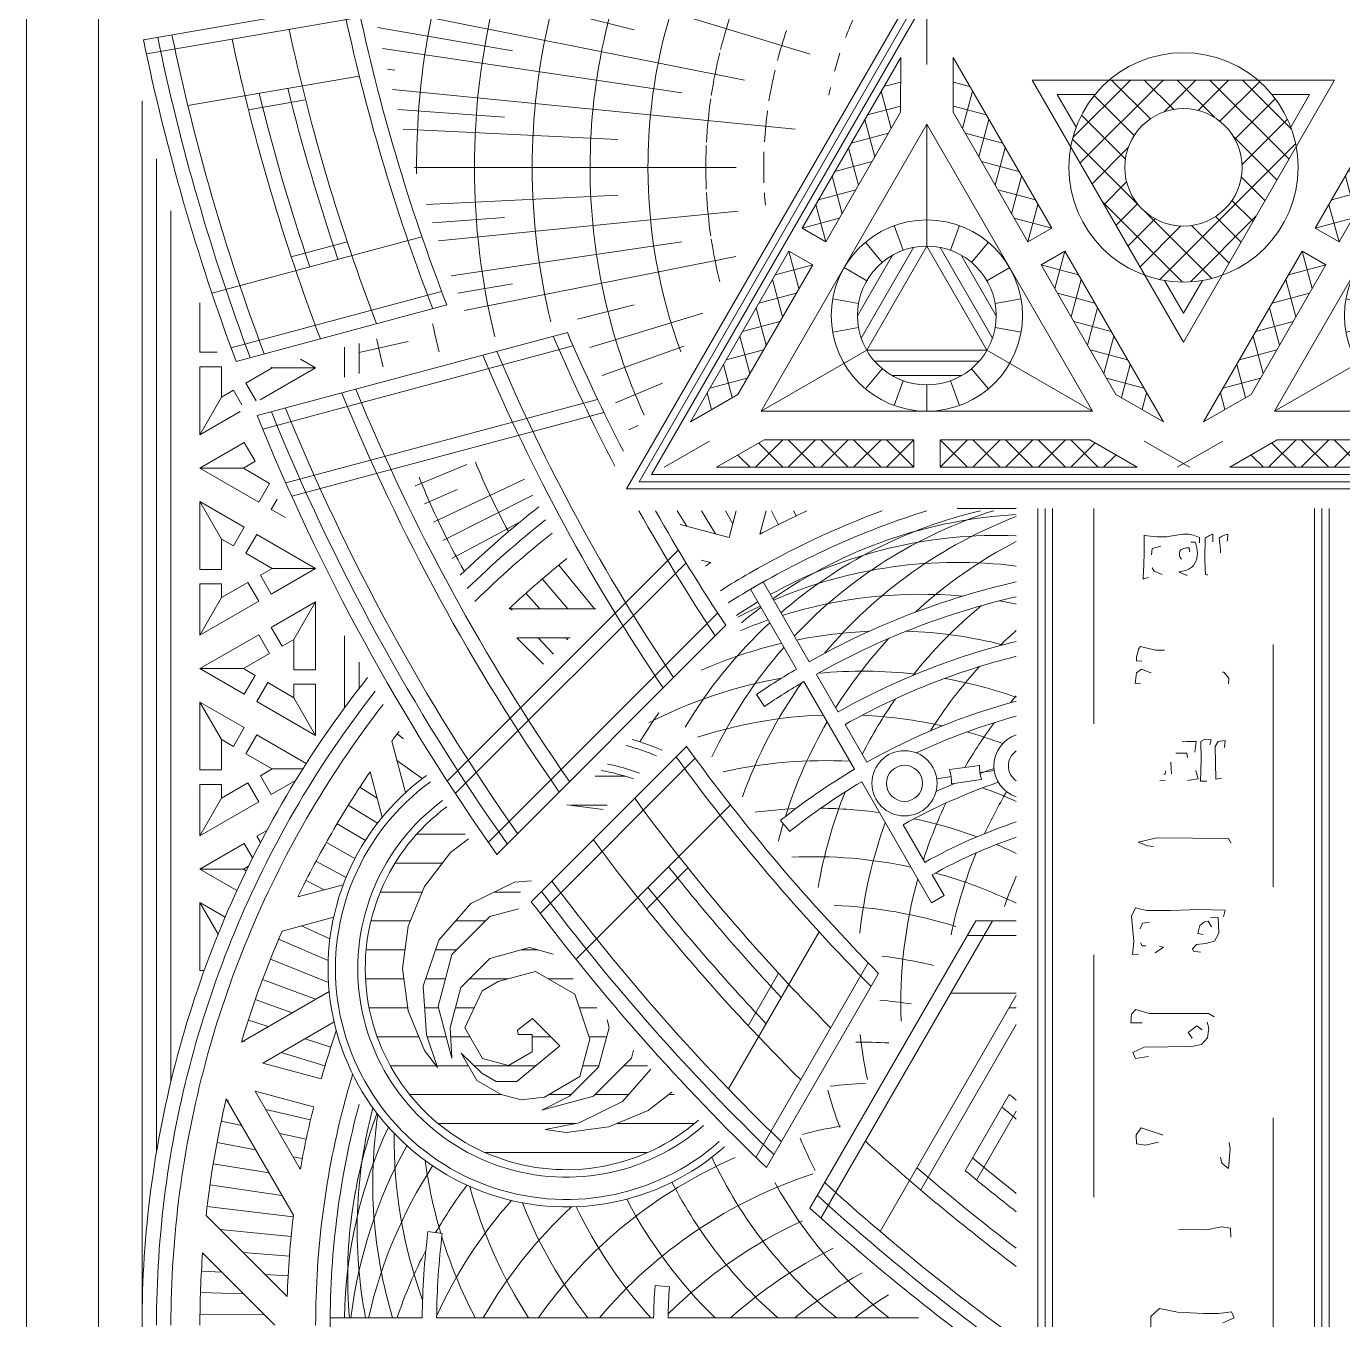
# Model space of a CAD drawing. Header units: inches. Extents: x -6.2 to 19.1, y -0.3 to 14.3.
# Drawn here: x 15.971 to 17.755, y 9.415 to 11.167 of the extents above; entities that cross this region are included whole.
import ezdxf

# ---------------------------------------------------------------- set-up
doc = ezdxf.new("R2010")
doc.units = ezdxf.units.IN
doc.header["$MEASUREMENT"] = 0
doc.layers.add('NOPLOT', color=40, linetype='Continuous', lineweight=5)

# ---------------------------------------------------------------- blocks, each defined once
blk = doc.blocks.new('BG')
at = {"layer": 'NOPLOT'}
for p, q in [((-3.1484, 0.3403), (-3.1484, -1.2589)), ((-2.3798, 0.1223), (-2.7729, 0.2416)), ((-2.8671, 0.2231), (-2.5699, 0.1486)), ((-2.4506, 0.0943), (-2.8522, 0.1742)), ((-2.8471, 0.1511), (-2.7013, 0.1258)), ((-2.8419, 0.1284), (-2.5184, 0.0804)), ((-2.8365, 0.1061), (-2.8284, 0.1051)), ((-3.1015, 0.072), (-3.1015, 0)), ((-2.3959, 0.0413), (-2.8309, 0.0842)), ((-2.8252, 0.0626), (-2.7101, 0.0541)), ((-2.8193, 0.0414), (-2.5875, 0.03)), ((-3.0859, 0.0093), (-3.0859, 0)), ((-2.4599, 0), (-2.8071, 0)), ((-3.1015, -1.4626), (-3.1015, 0)), ((-3.0859, -1.0632), (-3.0859, 0)), ((-2.7944, -0.0402), (-2.5875, -0.03)), ((-3.0703, -0.9867), (-3.0703, -0.047)), ((-2.7879, -0.0598), (-2.7101, -0.0541)), ((-2.4576, -0.0474), (-2.7812, -0.0793)), ((-2.7675, -0.1173), (-2.5184, -0.0804)), ((-2.4602, -0.0962), (-2.7533, -0.1545)), ((-2.7604, -0.136), (-2.7013, -0.1258)), ((-3.039, -0.1463), (-3.039, -0.1997)), ((-2.6312, -0.164), (-2.5699, -0.1486)), ((-2.4956, -0.1575), (-2.6179, -0.1946)), ((-2.8828, -0.2267), (-2.8828, -0.1943)), ((-2.8671, -0.2), (-2.814, -0.1881)), ((-2.8671, -0.2225), (-2.8671, -0.1901)), ((-2.6043, -0.2246), (-2.5161, -0.1931)), ((-3.039, -0.1997), (-3.0202, -0.1997)), ((-2.914, -0.2165), (-2.9304, -0.2071)), ((-3.039, -0.2153), (-3.039, -0.2887)), ((-3.039, -0.2153), (-3.0156, -0.2153)), ((-3.0156, -0.2153), (-3.0156, -0.2481)), ((-2.9893, -0.2329), (-2.9609, -0.2165)), ((-2.9739, -0.2511), (-2.914, -0.2165)), ((-2.9609, -0.2165), (-2.9624, -0.2156)), ((-2.9609, -0.2165), (-2.914, -0.2165)), ((-3.0156, -0.2481), (-3.0028, -0.2407)), ((-2.9937, -0.2564), (-3.0028, -0.2407)), ((-2.9781, -0.2522), (-2.9893, -0.2329)), ((-2.5392, -0.2331), (-2.5902, -0.2542)), ((-3.0156, -0.2481), (-3.039, -0.2887)), ((-3.039, -0.2887), (-2.9957, -0.2637)), ((-2.5758, -0.2834), (-2.5655, -0.2786)), ((-3.039, -0.3248), (-2.9911, -0.2971)), ((-2.9911, -0.2971), (-2.9794, -0.3174)), ((-2.9755, -0.3614), (-3.039, -0.3248)), ((-2.9921, -0.3248), (-3.039, -0.3248)), ((-2.9921, -0.3248), (-2.9794, -0.3174)), ((-2.9637, -0.3412), (-2.9921, -0.3248)), ((-2.7507, -0.3207), (-2.8064, -0.3438)), ((-2.9755, -0.3614), (-2.9637, -0.3412)), ((-2.7866, -0.3832), (-2.6882, -0.3366)), ((-2.7965, -0.3635), (-2.7612, -0.3478)), ((-2.7767, -0.4028), (-2.6794, -0.3538)), ((-3.039, -0.4342), (-3.039, -0.3608)), ((-3.039, -0.3608), (-2.9911, -0.3885)), ((-3.0156, -0.4014), (-3.039, -0.3608)), ((-2.9619, -0.3693), (-2.9555, -0.3582)), ((-2.9464, -0.3782), (-2.9619, -0.3693)), ((-2.694, -0.3835), (-2.7669, -0.4225)), ((-2.5235, -0.3708), (-2.5131, -0.3876)), ((-2.4971, -0.3708), (-2.4822, -0.3958)), ((-2.4713, -0.3708), (-2.4634, -0.3849)), ((-2.4674, -0.3998), (-2.4596, -0.3708)), ((-2.434, -0.3961), (-2.4272, -0.3708)), ((-2.4217, -0.3708), (-2.414, -0.3859)), ((-2.3977, -0.3708), (-2.395, -0.3763)), ((-2.9911, -0.3885), (-3.0028, -0.4088)), ((-2.9776, -0.3963), (-2.9893, -0.4166)), ((-2.9776, -0.3963), (-2.914, -0.433)), ((-2.4674, -0.3998), (-2.5203, -0.3856)), ((-2.4336, -0.3945), (-2.433, -0.3955)), ((-3.0156, -0.4342), (-3.0156, -0.4014)), ((-3.0156, -0.4014), (-3.0028, -0.4088)), ((-2.9893, -0.4166), (-2.9609, -0.433)), ((-2.4873, -0.4268), (-2.4974, -0.4241)), ((-2.4889, -0.4264), (-2.4883, -0.4274)), ((-3.039, -0.4342), (-3.0156, -0.4342)), ((-2.9609, -0.433), (-2.9736, -0.4404)), ((-2.9619, -0.4607), (-2.9736, -0.4404)), ((-2.914, -0.433), (-2.9619, -0.4607)), ((-2.9609, -0.433), (-2.914, -0.433)), ((-2.6514, -0.4294), (-2.6126, -0.4766)), ((-3.039, -0.5052), (-3.039, -0.4498)), ((-3.039, -0.4498), (-3.0156, -0.4498)), ((-2.9872, -0.4482), (-3.0156, -0.4646)), ((-3.0156, -0.4646), (-3.0156, -0.4498)), ((-2.9755, -0.4685), (-2.9872, -0.4482)), ((-2.6693, -0.4444), (-2.6416, -0.4766)), ((-3.0156, -0.4646), (-3.039, -0.5052)), ((-2.9755, -0.4685), (-3.039, -0.5052)), ((-2.914, -0.4691), (-2.9619, -0.4968)), ((-2.9374, -0.5097), (-2.914, -0.4691)), ((-2.914, -0.5425), (-2.914, -0.4691)), ((-2.6868, -0.4598), (-2.6717, -0.4766)), ((-2.705, -0.4766), (-2.6113, -0.4766)), ((-2.704, -0.4756), (-2.7018, -0.478)), ((-2.9619, -0.4968), (-2.9502, -0.5171)), ((-2.9755, -0.5046), (-3.039, -0.5413)), ((-2.9755, -0.5046), (-2.9637, -0.5249)), ((-2.9374, -0.5097), (-2.9502, -0.5171)), ((-2.9374, -0.5425), (-2.9374, -0.5097)), ((-2.8828, -0.5834), (-2.8828, -0.5057)), ((-2.6678, -0.5366), (-2.6966, -0.5079)), ((-2.6966, -0.5079), (-2.639, -0.5079)), ((-2.6737, -0.5079), (-2.6569, -0.5257)), ((-2.6436, -0.5079), (-2.6415, -0.5103)), ((-2.9637, -0.5249), (-2.9921, -0.5413)), ((-2.8671, -0.5627), (-2.8671, -0.5343)), ((-3.039, -0.5413), (-2.9911, -0.5689)), ((-2.9921, -0.5413), (-3.039, -0.5413)), ((-2.9921, -0.5413), (-2.9794, -0.5486)), ((-2.9911, -0.5689), (-2.9794, -0.5486)), ((-2.914, -0.5425), (-2.9374, -0.5425)), ((-2.9776, -0.5767), (-2.9658, -0.5564)), ((-2.9658, -0.5564), (-2.9374, -0.5728)), ((-2.9374, -0.5728), (-2.9374, -0.5581)), ((-2.914, -0.5581), (-2.9374, -0.5581)), ((-2.914, -0.6134), (-2.914, -0.5581)), ((-3.039, -0.6507), (-3.039, -0.5774)), ((-3.039, -0.5774), (-2.9911, -0.605)), ((-3.0156, -0.6179), (-3.039, -0.5774)), ((-2.9776, -0.5767), (-2.914, -0.6134)), ((-2.9374, -0.5728), (-2.914, -0.6134)), ((-2.9911, -0.605), (-3.0028, -0.6253)), ((-3.0156, -0.6507), (-3.0156, -0.6179)), ((-3.0156, -0.6179), (-3.0028, -0.6253)), ((-2.9776, -0.6128), (-2.9893, -0.6331)), ((-2.9776, -0.6128), (-2.9241, -0.6437)), ((-2.8169, -0.675), (-2.8317, -0.6195)), ((-2.8259, -0.6118), (-2.819, -0.617)), ((-2.9893, -0.6331), (-2.9609, -0.6495)), ((-3.039, -0.6507), (-3.0156, -0.6507)), ((-2.9609, -0.6495), (-2.9736, -0.6569)), ((-2.9609, -0.6495), (-2.9278, -0.6495)), ((-2.8421, -0.7016), (-2.8552, -0.6527)), ((-2.8262, -0.6403), (-2.7988, -0.66)), ((-3.039, -0.7217), (-3.039, -0.6664)), ((-3.039, -0.6664), (-3.0156, -0.6664)), ((-2.9872, -0.6647), (-3.0156, -0.6811)), ((-3.0156, -0.6811), (-3.0156, -0.6664)), ((-2.9755, -0.685), (-2.9872, -0.6647)), ((-2.9619, -0.6772), (-2.9736, -0.6569)), ((-2.9356, -0.662), (-2.9619, -0.6772)), ((-3.0156, -0.6811), (-3.039, -0.7217)), ((-2.8661, -0.6691), (-2.8476, -0.6812)), ((-2.817, -0.6744), (-2.8169, -0.6745)), ((-2.9755, -0.685), (-3.039, -0.7217)), ((-2.8787, -0.6887), (-2.8473, -0.7082)), ((-2.6426, -0.6882), (-2.6035, -0.6933)), ((-2.8908, -0.7087), (-2.8603, -0.7267)), ((-2.9776, -0.7223), (-2.9667, -0.716)), ((-2.9776, -0.7223), (-2.9736, -0.7291)), ((-2.7684, -0.7399), (-2.749, -0.725)), ((-3.039, -0.7578), (-2.9911, -0.7301)), ((-2.9911, -0.7301), (-2.9821, -0.7456)), ((-2.9024, -0.7289), (-2.8716, -0.7462)), ((-2.9137, -0.7493), (-2.8811, -0.7667)), ((-2.7965, -0.7766), (-2.7684, -0.7399)), ((-2.999, -0.7809), (-3.039, -0.7578)), ((-2.9921, -0.7578), (-3.039, -0.7578)), ((-2.9921, -0.7578), (-2.9865, -0.7545)), ((-2.989, -0.7596), (-2.9921, -0.7578)), ((-2.8842, -0.7746), (-2.9332, -0.7877)), ((-2.9244, -0.77), (-2.9047, -0.78)), ((-2.8142, -0.8193), (-2.7965, -0.7766)), ((-2.6992, -0.7717), (-2.7464, -0.7949)), ((-2.6807, -0.7704), (-2.6992, -0.7717)), ((-3.039, -0.8672), (-3.039, -0.7939)), ((-3.039, -0.7939), (-3.0117, -0.8096)), ((-3.0193, -0.8279), (-3.039, -0.7939)), ((-2.7464, -0.7949), (-2.781, -0.8344)), ((-2.8946, -0.8097), (-2.9501, -0.8246)), ((-2.8953, -0.8099), (-2.8951, -0.81)), ((-2.7668, -0.85), (-2.7258, -0.809)), ((-2.7258, -0.809), (-2.6948, -0.8007)), ((-2.9294, -0.819), (-2.8986, -0.8329)), ((-2.8202, -0.8651), (-2.8142, -0.8193)), ((-2.954, -0.8335), (-2.9005, -0.8563)), ((-2.781, -0.8344), (-2.7979, -0.8842)), ((-2.7818, -0.906), (-2.7668, -0.85)), ((-2.6828, -0.8425), (-2.7258, -0.8541)), ((-2.6574, -0.8494), (-2.6828, -0.8425)), ((-3.039, -0.8672), (-3.0344, -0.8672)), ((-2.9629, -0.8551), (-2.9002, -0.8801)), ((-2.8142, -0.9109), (-2.8202, -0.8651)), ((-2.7258, -0.8541), (-2.7573, -0.8855)), ((-2.9713, -0.8768), (-2.9141, -0.8983)), ((-2.7168, -0.8791), (-2.7341, -0.8891)), ((-2.6765, -0.8683), (-2.7168, -0.8791)), ((-2.6341, -0.8929), (-2.6765, -0.8683)), ((-2.9941, -0.9445), (-2.8995, -0.8898)), ((-2.7979, -0.8842), (-2.7944, -0.9366)), ((-2.7573, -0.8855), (-2.7688, -0.9286)), ((-2.7341, -0.8891), (-2.7529, -0.9292)), ((-2.6178, -0.9412), (-2.6341, -0.8929)), ((-2.9793, -0.8987), (-2.9392, -0.9128)), ((-2.7668, -0.962), (-2.7818, -0.906)), ((-2.9867, -0.9208), (-2.9653, -0.9278)), ((-2.9712, -0.9673), (-2.8941, -0.9228)), ((-2.7965, -0.9536), (-2.8142, -0.9109)), ((-2.6958, -0.9316), (-2.6798, -0.9191)), ((-2.6798, -0.9191), (-2.6501, -0.9487)), ((-2.5968, -0.9286), (-2.599, -0.9206)), ((-2.7944, -0.9366), (-2.7824, -0.9719)), ((-2.7688, -0.9286), (-2.7668, -0.962)), ((-2.7529, -0.9292), (-2.7337, -0.9623)), ((-2.6952, -0.9363), (-2.6958, -0.9316)), ((-2.6801, -0.9363), (-2.6952, -0.9363)), ((-2.6801, -0.955), (-2.6801, -0.9363)), ((-2.6083, -0.9716), (-2.5968, -0.9286)), ((-2.9937, -0.9431), (-2.9906, -0.944)), ((-2.9253, -0.9409), (-2.8976, -0.9499)), ((-2.6501, -0.9487), (-2.6967, -0.987)), ((-2.6287, -0.9818), (-2.6178, -0.9412)), ((-2.9514, -0.9559), (-2.904, -0.9702)), ((-2.7824, -0.9719), (-2.7965, -0.9536)), ((-2.7568, -0.9565), (-2.7398, -0.9859)), ((-2.7346, -0.9779), (-2.7568, -0.9565)), ((-2.7337, -0.9623), (-2.7057, -0.9698)), ((-2.7057, -0.9698), (-2.6801, -0.955)), ((-2.5728, -0.962), (-2.6138, -1.003)), ((-2.5705, -0.9533), (-2.5728, -0.962)), ((-2.9081, -0.9842), (-2.9712, -0.9673)), ((-2.7189, -0.987), (-2.7346, -0.9779)), ((-2.6398, -1.003), (-2.6083, -0.9716)), ((-2.5824, -1.0086), (-2.552, -0.9739)), ((-2.7398, -0.9859), (-2.7137, -1.001)), ((-2.6967, -0.987), (-2.7189, -0.987)), ((-2.6669, -1.0039), (-2.6287, -0.9818)), ((-3.0109, -1.0072), (-3.0078, -1.0079)), ((-3.0106, -1.0058), (-2.938, -1.1315)), ((-2.9162, -1.0144), (-2.9793, -0.9975)), ((-2.9793, -0.9975), (-2.9306, -1.0818)), ((-2.7137, -1.001), (-2.6918, -1.0069)), ((-2.6918, -1.0069), (-2.6669, -1.0039)), ((-2.6138, -1.003), (-2.6698, -1.018)), ((-2.6698, -1.018), (-2.6398, -1.003)), ((-2.6295, -1.0318), (-2.5824, -1.0086)), ((-2.5292, -0.9987), (-2.5547, -1.0184)), ((-2.9678, -1.0173), (-2.9196, -1.0286)), ((-2.5547, -1.0184), (-2.5974, -1.036)), ((-3.016, -1.0299), (-2.9939, -1.0346)), ((-2.6661, -1.039), (-2.6295, -1.0318)), ((-2.5974, -1.036), (-2.6432, -1.0421)), ((-2.9528, -1.0433), (-2.9243, -1.0494)), ((-2.6432, -1.0421), (-2.6661, -1.039)), ((-3.0205, -1.0528), (-2.9788, -1.0607)), ((-3.0246, -1.0758), (-2.9643, -1.0858)), ((-2.9383, -1.0683), (-2.9284, -1.0702)), ((-2.9303, -1.0807), (-2.9313, -1.0805)), ((-3.0282, -1.0988), (-2.9504, -1.11)), ((-3.0313, -1.122), (-2.9382, -1.1333)), ((-2.9448, -1.2192), (-3.0324, -1.1316)), ((-3.0172, -1.1468), (-2.9405, -1.1544)), ((-2.9582, -1.25), (-3.0361, -1.1721)), ((-2.9922, -1.1718), (-2.9424, -1.1756)), ((-3.0374, -1.1917), (-3.0153, -1.1929)), ((-2.9685, -1.1955), (-2.9436, -1.1969)), ((-3.0384, -1.215), (-2.9917, -1.2165)), ((-2.946, -1.2181), (-2.9447, -1.2181)), ((-3.0389, -1.2383), (-2.9691, -1.2391))]:
    blk.add_line(p, q, dxfattribs=at)
at = {"layer": 'NOPLOT', "linetype": 'Continuous'}
for p, q in [((-2.6119, -0.6575), (-2.5793, -0.6575)), ((-2.6383, -0.6887), (-2.5989, -0.6887)), ((-2.8049, -0.72), (-2.7524, -0.72)), ((-2.8282, -0.7512), (-2.777, -0.7512)), ((-2.8441, -0.7825), (-2.7989, -0.7825)), ((-2.7212, -0.7825), (-2.6927, -0.7825)), ((-2.8543, -0.8137), (-2.8119, -0.8137)), ((-2.7629, -0.8137), (-2.7306, -0.8137)), ((-2.8595, -0.845), (-2.8176, -0.845)), ((-2.7846, -0.845), (-2.7618, -0.845)), ((-2.6919, -0.845), (-2.6737, -0.845)), ((-2.8601, -0.8762), (-2.8187, -0.8762)), ((-2.7952, -0.8762), (-2.7739, -0.8762)), ((-2.748, -0.8762), (-2.706, -0.8762)), ((-2.6629, -0.8762), (-2.6359, -0.8762)), ((-2.8562, -0.9075), (-2.8146, -0.9075)), ((-2.7964, -0.9075), (-2.7815, -0.9075)), ((-2.7632, -0.9075), (-2.7427, -0.9075)), ((-2.6291, -0.9075), (-2.6101, -0.9075)), ((-2.8476, -0.9387), (-2.8026, -0.9387)), ((-2.7937, -0.9387), (-2.7731, -0.9387)), ((-2.7682, -0.9387), (-2.7473, -0.9387)), ((-2.6801, -0.9387), (-2.6601, -0.9387)), ((-2.6186, -0.9387), (-2.5995, -0.9387)), ((-2.8334, -0.97), (-2.7839, -0.97)), ((-2.7831, -0.97), (-2.749, -0.97)), ((-2.7428, -0.97), (-2.676, -0.97)), ((-2.6255, -0.97), (-2.6079, -0.97)), ((-2.5808, -0.97), (-2.5556, -0.97)), ((-2.8125, -1.0012), (-2.7128, -1.0012)), ((-2.6623, -1.0012), (-2.638, -1.0012)), ((-2.612, -1.0012), (-2.576, -1.0012)), ((-2.5324, -1.0012), (-2.5268, -1.0012)), ((-2.7816, -1.0325), (-2.633, -1.0325)), ((-2.5888, -1.0325), (-2.5048, -1.0325)), ((-2.7311, -1.0637), (-2.5554, -1.0637))]:
    blk.add_line(p, q, dxfattribs=at)
at = {"layer": 'NOPLOT'}
for centre, radius, start, end in [((-1.9765, 0), 0.766, 152.5212, 180), ((-1.9765, 0), 0.7035, 153.2438, 180), ((-1.9765, 0), 0.641, 153.7905, 180), ((-1.9765, 0), 0.8285, 162.9933, 180), ((-1.9765, 0), 0.5785, 154.1083, 180), ((-1.9765, 0), 0.516, 160.5223, 165.7277), ((-1.9765, 0), 0.391, 156.0063, 158.9937), ((-1.9765, 0), 0.4535, 161.0002, 165.2498), ((-1.9765, 0), 0.516, 166.1473, 171.3527), ((-1.9765, 0), 0.391, 161.6313, 164.6187), ((-1.9765, 0), 0.4535, 166.6252, 170.8748), ((-1.9765, 0), 0.391, 167.2563, 168.4952), ((-1.9765, 0), 0.516, 171.7723, 176.9777), ((-1.9765, 0), 0.4535, 172.2502, 176.4998), ((-1.9765, 0), 0.516, 177.3973, 180), ((-1.9765, 0), 0.4535, 177.8752, 180), ((-1.9765, 0), 0.8285, 180, 180.4875), ((-1.9765, 0), 0.766, 180, 193.8311), ((-1.9765, 0), 0.7035, 180, 193.7273), ((-1.9765, 0), 0.641, 180, 204.6575), ((-1.9765, 0), 0.5785, 180, 200.1364), ((-1.9765, 0), 0.516, 180, 182.6027), ((-1.9765, 0), 0.4535, 180, 182.1248), ((-1.9765, 0), 0.516, 183.0223, 188.2277), ((-1.9765, 0), 0.4535, 183.5002, 185.1504), ((-1.9765, 0), 0.516, 188.6473, 193.8527), ((-1.9765, 0), 0.8285, 191.7565, 193.9193), ((-1.9765, 0), 0.891, 191.9842, 193.9952), ((-1.9765, 0), 0.8285, 202.5863, 208.3415), ((-1.9765, 0), 0.891, 202.0514, 209.3189), ((-1.9765, -1.25), 1.125, 128.2482, 133.9839), ((-1.9765, -1.25), 1.1094, 128.4089, 134.2158), ((-1.9765, -1.25), 0.9375, 110.3089, 120), ((-1.9765, -1.25), 0.9219, 107.4974, 120), ((-1.9765, -1.25), 0.9687, 114.8266, 118.1803), ((-2.1298, -0.8799), 0.5057, 93.0979, 125.0461), ((-2.0802, -0.8631), 0.5057, 103.2097, 130.9291), ((-2.0288, -0.8528), 0.5057, 107.5749, 136.7217), ((-1.9765, -0.8494), 0.5057, 110.9293, 140.0482), ((-1.9765, -1.25), 1.0938, 128.5737, 134.4162), ((-2.1768, -0.9031), 0.5057, 87.7706, 119.1147), ((-1.9242, -0.8528), 0.5057, 117.4273, 132.5482), ((-1.9765, -1.25), 1.0625, 128.8278, 133.289), ((-2.2204, -0.9322), 0.5057, 82.8155, 113.1738), ((-1.9765, -1.25), 0.9687, 121.8197, 122.2443), ((-1.9765, -1.25), 0.9375, 120, 122.2481), ((-1.9765, -1.25), 0.9219, 120, 122.2386), ((-2.1768, -0.9031), 0.5057, 120.8853, 123.9792), ((-2.2598, -0.9667), 0.5057, 84.9518, 107.2619), ((-2.2598, -0.9667), 0.5057, 78.2889, 80.402), ((-2.2204, -0.9322), 0.5057, 114.9539, 118.0333), ((-2.1298, -0.8799), 0.5057, 126.8261, 129.8797), ((-1.8728, -0.8631), 0.5057, 129.598, 141.5442), ((-2.0802, -0.8631), 0.5057, 132.7381, 149.2562), ((-2.2598, -0.9667), 0.5057, 109.0709, 112.6483), ((-2.2943, -1.0061), 0.5057, 92.4518, 101.4203), ((-1.9242, -0.8528), 0.5057, 137.098, 147.8287), ((-2.2943, -1.0061), 0.5057, 75.9558, 87.902), ((-1.8232, -0.8799), 0.5057, 131.3295, 134.0442), ((-2.2943, -1.0061), 0.5057, 103.2783, 113.6926), ((-2.0288, -0.8528), 0.5057, 138.5797, 154.6707), ((-1.8232, -0.8799), 0.5057, 137.6213, 147.5246), ((-1.9765, -1.25), 1.125, 141.576, 150), ((-2.3234, -1.0497), 0.5057, 99.9518, 117.1498), ((-2.3234, -1.0497), 0.5057, 83.4558, 95.402), ((-2.3234, -1.0497), 0.5057, 70.7994, 79.8787), ((-1.9765, -1.25), 1.1094, 141.9001, 150), ((-1.9765, -0.8494), 0.5057, 144.598, 160.3967), ((-1.9765, -1.25), 1.0938, 142.2274, 150), ((-1.8728, -0.8631), 0.5057, 145.1213, 153.007), ((-1.7762, -0.9031), 0.5057, 138.8797, 140.0246), ((-2.1298, -0.8799), 0.5057, 144.8792, 149.1005), ((-2.3466, -1.0967), 0.5057, 92.1713, 107.8214), ((-2.3466, -1.0967), 0.5057, 77.4754, 87.3787), ((-1.9765, -1.25), 1.0625, 142.8923, 143.6028), ((-1.9242, -0.8528), 0.5057, 149.8499, 162.5246), ((-1.7762, -0.9031), 0.5057, 143.1059, 149.6954), ((-2.3466, -1.0967), 0.5057, 69.7701, 74.3941), ((-2.6432, -0.8651), 0.2494, 66.9923, 74.9859), ((-2.6432, -0.8651), 0.2574, 66.271, 73.958), ((-2.3466, -1.0967), 0.5057, 112.4239, 112.4496), ((-1.9765, -1.25), 1.0625, 145.7931, 150), ((-2.6432, -0.8651), 0.2172, 70.4651, 80.0177), ((-2.6432, -0.8651), 0.2253, 69.4945, 78.5961), ((-2.3635, -1.1463), 0.5057, 86.993, 102.583), ((-2.6432, -0.8651), 0.2574, 125.9305, 311.6032), ((-2.6432, -0.8651), 0.2494, 126.0378, 311.4959), ((-1.8728, -0.8631), 0.5057, 158.1059, 170.2783), ((-2.3635, -1.1463), 0.5057, 65.9194, 70.3725), ((-1.7326, -0.9322), 0.5057, 149.3234, 155.1242), ((-1.9765, -1.25), 1.125, 150, 165), ((-1.9765, -1.25), 1.1094, 150, 165), ((-2.6432, -0.8651), 0.2253, 126.3636, 311.17), ((-2.6432, -0.8651), 0.2172, 126.4738, 311.0598), ((-2.3737, -1.1977), 0.5057, 92.4754, 97.5014), ((-2.3737, -1.1977), 0.5057, 82.1883, 89.3941), ((-1.7762, -0.9031), 0.5057, 154.6275, 162.1166), ((-1.9765, -1.25), 1.0938, 150, 165), ((-1.9242, -0.8528), 0.5057, 163.4262, 165.6719), ((-1.8232, -0.8799), 0.5057, 160.0884, 173.991), ((-2.3737, -1.1977), 0.5057, 69.8758, 77.8725), ((-1.9765, -1.25), 1.0625, 150, 154.2069), ((-2.3737, -1.1977), 0.5057, 64.6442, 67.305), ((-2.3771, -1.25), 0.5057, 77.8834, 92.5632), ((-1.7326, -0.9322), 0.5057, 157.695, 168.1865), ((-2.3771, -1.25), 0.5057, 64.2137, 74.805), ((-1.6932, -0.9667), 0.5057, 156.5499, 160.5093), ((-1.7762, -0.9031), 0.5057, 164.5508, 182.1521), ((-2.3737, -1.3023), 0.5057, 72.5986, 87.7521), ((-1.9765, -1.25), 1.0625, 156.3972, 163.289), ((-2.3635, -1.3537), 0.5057, 76.6454, 83.0503), ((-2.3466, -1.4033), 0.5057, 81.3681, 85.2241), ((-1.9765, -1.25), 0.9687, 160.8597, 164.0758), ((-1.8232, -0.8799), 0.5057, 186.3866, 191.9926), ((-2.3234, -1.4503), 0.5057, 86.7773, 90.8188), ((-1.9765, -1.25), 1.125, 165, 180), ((-1.9765, -1.25), 1.1094, 165, 180), ((-1.9765, -1.25), 1.0938, 165, 180), ((-1.9765, -1.25), 0.9375, 163.205, 165), ((-2.2943, -1.4939), 0.5057, 92.9198, 97.248), ((-1.9765, -1.25), 1.0625, 166.711, 173.6028), ((-1.9765, -1.25), 0.9375, 165, 180), ((-1.8728, -0.8631), 0.5057, 195.3, 199.928), ((-1.9765, -1.25), 0.9687, 165.9242, 170.0039), ((-1.9765, -1.25), 0.9219, 165, 180), ((-2.3737, -1.1977), 0.5057, 159.6104, 185.0461), ((-2.3635, -1.1463), 0.5057, 165.035, 190.9291), ((-2.3466, -1.0967), 0.5057, 171.577, 196.7217), ((-2.3771, -1.25), 0.5057, 155.0068, 179.1147), ((-2.2598, -1.5333), 0.5057, 100.072, 104.7), ((-2.2598, -1.5333), 0.5057, 99.9108, 100.072), ((-1.8728, -0.8631), 0.5057, 199.928, 200.0892), ((-2.3234, -1.0497), 0.5057, 179.2673, 200.0482), ((-1.9242, -0.8528), 0.5057, 202.752, 207.0802), ((-2.3737, -1.3023), 0.5057, 150.8995, 173.1739), ((-2.3635, -1.3537), 0.5057, 146.9979, 167.2619), ((-2.2943, -1.0061), 0.5057, 187.5504, 196.6374), ((-2.2598, -1.5333), 0.5057, 113.3986, 144.8554), ((-2.0288, -0.8528), 0.5057, 205.297, 230.3541), ((-2.2204, -1.5678), 0.5057, 108.0074, 139.9116), ((-2.3466, -1.4033), 0.5057, 143.0137, 149.9704), ((-2.2598, -0.9667), 0.5057, 195.3373, 213.007), ((-2.0802, -0.8631), 0.5057, 207.4094, 228.5718), ((-1.9765, -0.8494), 0.5057, 209.1812, 230.9667), ((-2.3234, -1.4503), 0.5057, 138.5548, 155.402), ((-2.2943, -1.4939), 0.5057, 132.7328, 150.1501), ((-2.2204, -0.9322), 0.5057, 201.5737, 217.8117), ((-2.1768, -0.9031), 0.5057, 205.6917, 222.1166), ((-2.1298, -0.8799), 0.5057, 207.5922, 225.7642), ((-1.9765, -1.25), 0.9687, 172.9725, 178.1803), ((-2.1768, -1.5969), 0.5057, 114.7105, 134.805), ((-2.2943, -1.0061), 0.5057, 197.098, 207.8287), ((-1.9765, -1.25), 1.0625, 175.7931, 180), ((-2.3466, -1.4033), 0.5057, 152.4518, 161.4203), ((-2.1298, -1.6201), 0.5057, 116.4174, 131.6364), ((-2.0802, -1.6369), 0.5057, 118.7955, 128.6766), ((-2.0288, -1.6472), 0.5057, 121.8006, 126.7836)]:
    blk.add_arc(centre, radius, start, end, dxfattribs=at)
blk = doc.blocks.new('*U13')
at = {"layer": 'NOPLOT'}
for p, q in [((-0.1759, 0.0148), (-0.2272, -0.0148)), ((-0.0142, -0.0148), (-0.0142, 0.0148)), ((0.0142, -0.0148), (0.0142, 0.0148)), ((0.1759, 0.0148), (0.2272, -0.0148))]:
    blk.add_line(p, q, dxfattribs=at)
at = {"layer": 'NOPLOT', "linetype": 'Continuous'}
for p, q in [((-0.1852, -0.0148), (-0.1556, 0.0148)), ((-0.1499, -0.0148), (-0.1202, 0.0148)), ((-0.1202, -0.0148), (-0.1499, 0.0148)), ((-0.1145, -0.0148), (-0.0849, 0.0148)), ((-0.0849, -0.0148), (-0.1145, 0.0148)), ((-0.0791, -0.0148), (-0.0495, 0.0148)), ((-0.0495, -0.0148), (-0.0791, 0.0148)), ((-0.0438, -0.0148), (-0.0142, 0.0148)), ((-0.0142, -0.0148), (-0.0438, 0.0148)), ((0.0438, -0.0148), (0.0142, 0.0148)), ((0.0142, -0.0148), (0.0438, 0.0148)), ((0.0791, -0.0148), (0.0495, 0.0148)), ((0.0495, -0.0148), (0.0791, 0.0148)), ((0.1145, -0.0148), (0.0849, 0.0148)), ((0.0849, -0.0148), (0.1145, 0.0148)), ((0.1499, -0.0148), (0.1202, 0.0148)), ((0.1202, -0.0148), (0.1499, 0.0148)), ((0.1852, -0.0148), (0.1556, 0.0148)), ((-0.1556, -0.0148), (-0.1816, 0.0112)), ((0.1556, -0.0148), (0.1816, 0.0112)), ((-0.1909, -0.0148), (-0.2042, -0.0015)), ((0.1909, -0.0148), (0.2042, -0.0015)), ((-0.2269, -0.0148), (-0.227, -0.0147)), ((0.2269, -0.0148), (0.227, -0.0147))]:
    blk.add_line(p, q, dxfattribs=at)
at = {"layer": 'NOPLOT'}
for points in [[(-0.1759, 0.0148), (-0.0142, 0.0148)], [(0.1759, 0.0148), (0.0142, 0.0148)], [(-0.0142, -0.0148), (-0.2272, -0.0148)], [(0.0142, -0.0148), (0.2272, -0.0148)]]:
    blk.add_lwpolyline(points, dxfattribs=at)
blk = doc.blocks.new('*U14')
at = {"layer": 'NOPLOT', "color": 0, "linetype": 'ByBlock', "lineweight": -2, "transparency": 16777216}
for p, rotation in [((6.8709, 0.3946), 240), ((7.1291, 0.3946), 120)]:
    blk.add_blockref('*U13', p, dxfattribs=dict(at, rotation=rotation))
blk.add_blockref('*U13', (7, 0.171), dxfattribs=at)
blk = doc.blocks.new('Goddess')
at = {"layer": 'NOPLOT'}
for p, q in [((0, 0.2066), (0, 0.075)), ((-0.0256, 0.0705), (-0.0353, 0.0971)), ((0.0256, 0.0705), (0.0353, 0.0971)), ((-0.0143, 0.0736), (-0.0709, -0.0245)), ((-0.0482, 0.0574), (-0.0664, 0.0791)), ((0, 0.075), (-0.0649, -0.0375)), ((0, 0.075), (0.0649, -0.0375)), ((0.0143, 0.0736), (0.0709, -0.0245)), ((0.0482, 0.0574), (0.0664, 0.0791)), ((-0.0372, 0.0651), (-0.075, -0.0003)), ((0.0372, 0.0651), (0.075, -0.0003)), ((-0.0649, 0.0375), (-0.0895, 0.0517)), ((0.0649, 0.0375), (0.0895, 0.0517)), ((-0.0739, 0.013), (-0.1017, 0.0179)), ((0.0739, 0.013), (0.1017, 0.0179)), ((-0.0739, -0.013), (-0.1017, -0.0179)), ((0.0739, -0.013), (0.1017, -0.0179)), ((-0.1789, -0.1033), (-0.0649, -0.0375)), ((0.0649, -0.0375), (-0.0649, -0.0375)), ((0.1789, -0.1033), (0.0649, -0.0375)), ((0.0566, -0.0492), (-0.0566, -0.0492)), ((-0.0482, -0.0574), (-0.0664, -0.0791)), ((0.0378, -0.0648), (-0.0378, -0.0648)), ((-0.0256, -0.0705), (-0.0353, -0.0971)), ((0.0256, -0.0705), (0.0353, -0.0971)), ((0.0482, -0.0574), (0.0664, -0.0791)), ((0, -0.075), (0, -0.1033))]:
    blk.add_line(p, q, dxfattribs=at)
for points in [[(-0.1789, -0.1033), (0, 0.2066)], [(0.1789, -0.1033), (0, 0.2066)], [(0.1789, -0.1033), (-0.1789, -0.1033)]]:
    blk.add_lwpolyline(points, dxfattribs=at)
for radius in [0.1033, 0.075]:
    blk.add_circle((0, 0), radius, dxfattribs=at)
blk.add_blockref('*U14', (-7, -0.3201), dxfattribs=at)
blk = doc.blocks.new('Goddess_Core')
at = {"layer": 'NOPLOT'}
for p, q in [((0.1633, 0.0943), (-0.1633, 0.0943)), ((-0.1633, 0.0943), (0, -0.1886)), ((0.1633, 0.0943), (-0.1633, 0.0943)), ((-0.1633, 0.0943), (0, -0.1886)), ((0, -0.1886), (0.1633, 0.0943)), ((0, -0.1886), (0.1633, 0.0943)), ((-0.0956, 0.0787), (-0.1363, 0.0787)), ((-0.1363, 0.0787), (-0.1159, 0.0434)), ((0.1363, 0.0787), (0.0956, 0.0787)), ((0.1159, 0.0434), (0.1363, 0.0787)), ((-0.0204, -0.1221), (0, -0.1574)), ((0, -0.1574), (0.0204, -0.1221))]:
    blk.add_line(p, q, dxfattribs=at)
at = {"layer": 'NOPLOT', "linetype": 'Continuous'}
for p, q in [((-0.1195, 0.0322), (-0.0574, 0.0943)), ((-0.1116, 0.0048), (-0.0221, 0.0943)), ((-0.0357, 0.0524), (-0.0776, 0.0943)), ((-0.0105, 0.0625), (-0.0423, 0.0943)), ((-0.0214, 0.0596), (0.0133, 0.0943)), ((0.0337, 0.0537), (-0.0069, 0.0943)), ((0.0157, 0.0614), (0.0486, 0.0943)), ((0.114, 0.0088), (0.0284, 0.0943)), ((0.0393, 0.0497), (0.0822, 0.0925)), ((0.1166, 0.0414), (0.0638, 0.0943)), ((-0.0532, 0.0345), (-0.0964, 0.0777)), ((0.0555, 0.0305), (0.0991, 0.0741)), ((-0.0628, 0.0087), (-0.1103, 0.0562)), ((0.0633, 0.0029), (0.1123, 0.052)), ((-0.0478, -0.0416), (-0.12, 0.0305)), ((0.101, -0.0136), (0.0537, 0.0337)), ((-0.0987, -0.0177), (-0.0596, 0.0214)), ((-0.0254, -0.1211), (0.1211, 0.0254)), ((0.0881, -0.0361), (0.0625, -0.0105)), ((-0.0858, -0.0401), (-0.0614, -0.0157)), ((-0.001, -0.1238), (-0.0872, -0.0375)), ((-0.0728, -0.0625), (-0.0497, -0.0393)), ((0.0751, -0.0585), (0.0524, -0.0357)), ((-0.0599, -0.0849), (-0.0305, -0.0555)), ((0.0305, -0.12), (-0.0416, -0.0478)), ((0.0075, -0.1235), (0.0786, -0.0525)), ((0.0622, -0.0809), (0.0345, -0.0532)), ((-0.0469, -0.1073), (-0.0029, -0.0633)), ((0.0493, -0.1033), (0.0087, -0.0628))]:
    blk.add_line(p, q, dxfattribs=at)
at = {"layer": 'NOPLOT'}
for radius in [0.1238, 0.0634, 0.0634]:
    blk.add_circle((0, 0), radius, dxfattribs=at)
blk = doc.blocks.new('MasterSword_Half')
at = {"layer": 'NOPLOT'}
for points in [[(0, -4.9262, 0.10221), (0.1572, -4.1653), (0.1572, -2.8682)], [(0, -4.8858, 0.0973), (0.1416, -4.1653), (0.1416, -2.8682)], [(0, -4.9063, 0.099793), (0.1494, -4.1653), (0.1494, -2.8682)]]:
    blk.add_lwpolyline(points, format="xyb", dxfattribs=at)
blk = doc.blocks.new('A$C7CCE18EE')
at = {"layer": 'NOPLOT'}
blk.add_line((-0.4915, -1.7387), (-0.4486, -1.813), dxfattribs=at)
blk.add_lwpolyline([(-0.4915, -1.8472, 0.008026), (-0.4364, -1.8029), (-0.4839, -1.7205, -0.001166), (-0.4915, -1.7268)], format="xyb", dxfattribs=at)
for radius, start, end in [(2.125, 309.5292, 310.0722), (2.1875, 308.1911, 309.7816)]:
    blk.add_arc((-1.844, -0.1081), radius, start, end, dxfattribs=at)
blk = doc.blocks.new('Decoration')
at = {"layer": 'NOPLOT', "color": 1}
blk.add_line((-1.25, 2.4688), (-1.25, -2.4687), dxfattribs=at)
at = {"layer": 'NOPLOT'}
for p, q in [((-0.2772, 0.1111), (-0.2772, 0.1677)), ((-0.8227, -0.0749), (-1.0496, -0.1357)), ((-0.9034, -0.0803), (-0.9639, -0.0965)), ((-0.8014, -0.1339), (-1.0288, -0.1948)), ((-0.6593, -0.1928), (-0.9946, -0.2827)), ((-0.6329, -0.2505), (-0.9698, -0.3407)), ((-0.626, -0.2648), (-0.9633, -0.3552)), ((-0.512, -0.2956), (-0.561, -0.3239)), ((-0.0424, -0.2956), (0.0067, -0.3239)), ((0.0424, -0.2956), (-0.0067, -0.3239)), ((-0.1806, -0.3682), (-0.2444, -0.3682)), ((-0.0967, -0.6009), (-0.0967, -0.3682)), ((0.0127, -0.4048), (0.0078, -0.4048)), ((-0.5457, -0.4132), (-0.7953, -0.6627)), ((-0.5374, -0.427), (-0.7866, -0.6761)), ((-0.0316, -0.4359), (-0.0337, -0.4324)), ((-0.0229, -0.4396), (-0.0316, -0.4359)), ((-0.4542, -0.4477), (-0.4677, -0.4555)), ((-0.4542, -0.4477), (-0.4044, -0.5339)), ((-0.4677, -0.4555), (-0.4179, -0.5417)), ((-0.5033, -0.4812), (-0.7509, -0.7288)), ((0.0967, -0.777), (0.0967, -0.5151)), ((-0.3966, -0.5475), (-0.3732, -0.5881)), ((-0.4101, -0.5553), (-0.3554, -0.65)), ((-0.4613, -0.5692), (-0.4525, -0.5821)), ((-0.3653, -0.6016), (-0.3419, -0.6422)), ((-0.5276, -0.6381), (-0.695, -0.8055)), ((-0.2204, -0.6457), (-0.2528, -0.6503)), ((-0.2044, -0.6513), (-0.2199, -0.6535)), ((-0.3476, -0.6635), (-0.2723, -0.794)), ((-0.2511, -0.6579), (-0.2666, -0.6601)), ((-0.2182, -0.6611), (-0.2506, -0.6658)), ((-0.4895, -0.6883), (-0.6563, -0.8552)), ((-0.4254, -0.7173), (-0.4352, -0.7051)), ((-0.3028, -0.7098), (-0.2794, -0.7504)), ((-0.5353, -0.7563), (-0.5798, -0.8007)), ((-0.2716, -0.764), (-0.2587, -0.7862)), ((-0.2587, -0.7862), (-0.2723, -0.794)), ((-0.2063, -0.8136), (-0.3916, -1.1346)), ((-0.1806, -0.8293), (-0.2334, -0.8293)), ((-0.0967, -1.1121), (-0.0967, -0.8502)), ((-0.055, -0.8499), (-0.0486, -0.8494)), ((-0.0216, -0.842), (-0.026, -0.8408)), ((0.0107, -0.8465), (0.0183, -0.8473)), ((-0.1806, -0.8941), (-0.3277, -1.1489)), ((-0.1806, -0.8918), (-0.2514, -0.8918)), ((-0.1806, -0.9074), (-0.1883, -0.9074)), ((-0.1806, -0.9254), (-0.2839, -1.1042)), ((0.0967, -1.0263), (0.0967, -1.6653)), ((-0.8162, -1.1492), (-0.8007, -1.1511)), ((-0.5552, -1.2087), (-0.5708, -1.2075)), ((-0.9219, -1.2422), (-0.8223, -1.2422)), ((-0.9219, -1.2422), (-0.9219, -1.2578)), ((-0.8067, -1.2422), (-0.5723, -1.2422)), ((-0.5567, -1.2422), (-0.2862, -1.2422))]:
    blk.add_line(p, q, dxfattribs=at)
for points in [[(0.6016, -0.3473), (0, 0.6947), (-0.6016, -0.3473)], [(0.5881, -0.3395), (0, 0.6791), (-0.5881, -0.3395)], [(0.5746, -0.3317), (0, 0.6634), (-0.5746, -0.3317)]]:
    blk.add_lwpolyline(points, close=True, dxfattribs=at)
for points in [[(-1.1235, 0.1378), (-0.8924, 0.1775, 0.040372), (-0.7958, -0.1485), (-1.0234, -0.2095, -0.038618)], [(-0.5369, -0.6253, 0.038126), (-0.3293, -0.8704), (-0.4504, -1.0801, -0.040977), (-0.7045, -0.7929)]]:
    blk.add_lwpolyline(points, format="xyb", close=True, dxfattribs=at)
for points in [[(-1.1203, 0.1225), (-0.8891, 0.1623)], [(-1.0756, 0.0668), (-0.8903, 0.0986)], [(-1.0101, 0.0622), (-0.9483, 0.0728)], [(-0.0246, -0.4092), (-0.0339, -0.4116), (-0.0347, -0.4184)], [(-0.0449, -0.5333), (-0.0507, -0.5329), (-0.0509, -0.5284), (-0.0482, -0.5197), (-0.0465, -0.5173)], [(-0.0465, -0.5173), (-0.0303, -0.5212), (-0.0206, -0.5214)], [(-0.0466, -0.5571), (-0.0522, -0.5574), (-0.0509, -0.5459), (-0.0455, -0.5417), (-0.0351, -0.5459), (-0.0348, -0.5459)], [(0.0421, -0.5452), (0.0436, -0.5452)], [(0.0436, -0.5452), (0.0491, -0.5516), (0.0486, -0.5576)], [(-0.0013, -0.6203), (0.0033, -0.6201), (0.0137, -0.6201)], [(0.0137, -0.6201), (0.0122, -0.6313)], [(0.0252, -0.6627), (0.0185, -0.6627), (0.0192, -0.6389), (0.0189, -0.6199), (0.0234, -0.6174), (0.0299, -0.6182)], [(0.0299, -0.6182), (0.0286, -0.6237)], [(0.0412, -0.6597), (0.0351, -0.6607), (0.0342, -0.6254), (0.0373, -0.6201), (0.0451, -0.6189)], [(0.0451, -0.6189), (0.0444, -0.6263)], [(-0.0084, -0.6326), (-0.0074, -0.6324), (0.0037, -0.6324)], [(0.0037, -0.6324), (0.0042, -0.6374)], [(-0.0214, -0.6553), (-0.0198, -0.6553), (-0.0193, -0.6516)], [(-0.0129, -0.655), (-0.0138, -0.6421)], [(0.0133, -0.6511), (0.0157, -0.6602), (0.0045, -0.662)], [(-0.0199, -0.6622), (-0.0256, -0.6624)], [(-0.049, -0.7288), (-0.0289, -0.7241), (0.0488, -0.7248), (0.0515, -0.7299)], [(-0.0323, -0.7332), (-0.0388, -0.7326), (-0.049, -0.7288)], [(0.0434, -0.8092), (0.0452, -0.8021), (0.0174, -0.8012), (-0.0138, -0.8023), (-0.0398, -0.8023), (-0.052, -0.7997), (-0.056, -0.8085), (-0.0538, -0.836), (-0.055, -0.8499)], [(0.029, -0.8104), (0.0374, -0.8101), (0.0382, -0.8269), (0.0334, -0.8354), (0.0241, -0.838), (0.0141, -0.8391), (0.0096, -0.8437), (0.0107, -0.8465)], [(-0.0468, -0.8224), (-0.0441, -0.816), (-0.0368, -0.8151)], [(0.0213, -0.8282), (0.0154, -0.8273), (0.0175, -0.8186), (0.0227, -0.8146), (0.0268, -0.8141), (0.0303, -0.82)], [(-0.3936, -0.8255), (-0.4915, -0.9951)], [(-0.0405, -0.8405), (-0.0445, -0.8405), (-0.0465, -0.8375)], [(-0.0307, -0.848), (-0.0216, -0.842)], [(-0.3407, -0.8588), (-0.462, -1.069)], [(-0.4374, -0.8702), (-0.4701, -0.9268)], [(-0.0447, -0.9237), (-0.0568, -0.9237), (-0.056, -0.9143), (-0.0514, -0.9094)], [(-0.0514, -0.9094), (-0.037, -0.9136), (0.027, -0.9138), (0.033, -0.9173)], [(-0.0378, -0.9602), (-0.0519, -0.9622), (-0.0548, -0.9558), (-0.0425, -0.9501), (0.0085, -0.9493), (0.0194, -0.9472), (0.026, -0.9398), (0.0275, -0.9294), (0.0255, -0.9229)], [(0.0093, -0.9404), (0.0051, -0.934), (0.0145, -0.9271)], [(0.0145, -0.9271), (0.0203, -0.9314)], [(-0.0271, -1.0527), (-0.0412, -1.0559), (-0.0509, -1.0542), (-0.0512, -1.0445), (-0.0458, -1.037)], [(-0.0458, -1.037), (-0.0232, -1.0445), (-0.0223, -1.0445)], [(0.0492, -1.053), (0.0504, -1.0599), (0.0485, -1.0809), (0.0415, -1.0752), (0.0401, -1.0687)], [(-0.005, -1.1468), (0.0253, -1.1474), (0.0412, -1.1439), (0.0509, -1.1456), (0.0512, -1.1553)], [(-0.0217, -1.2843), (-0.027, -1.2842), (-0.033, -1.2806), (-0.0351, -1.2499), (-0.0352, -1.2408), (-0.0258, -1.232), (-0.0066, -1.2362), (0.0216, -1.2377), (0.0378, -1.2377), (0.0519, -1.2357), (0.0548, -1.2421), (0.0425, -1.2478)]]:
    blk.add_lwpolyline(points, dxfattribs=at)
for points in [[(-0.6051, -0.3064, -0.017715), (-0.6656, -0.1783), (-1.0006, -0.2681, 0.057767), (-0.7418, -0.7418), (-0.4945, -0.4945, -0.018145), (-0.5703, -0.3708)], [(-0.1806, -0.8136), (-0.2244, -0.8136), (-0.4035, -1.1239, 0.030505), (-0.1806, -1.3027)]]:
    blk.add_lwpolyline(points, format="xyb", dxfattribs=at)
for radius in [0.0352, 0.0195]:
    blk.add_circle((-0.3014, -0.6651), radius, dxfattribs=at)
for centre, radius, start, end in [((1.1719, 0.6114), 2.125, 191.8544, 201.0724), ((1.1719, 0.6114), 2.3125, 191.6835, 200.5784), ((1.1719, 0.6114), 2.1875, 192.2037, 200.8983), ((1.1719, 0.6114), 2.3281, 191.6705, 200.5408), ((1.1719, 0.6114), 2.25, 192.1355, 200.7339), ((1.1719, 0.6114), 2.2031, 193.8144, 198.8171), ((1.1719, 0.6114), 2.2344, 193.7574, 198.7637), ((1.1719, 0.6114), 2.0156, 203.1944, 207.603), ((1.1719, 0.6114), 2.0781, 202.9464, 214.0065), ((1.1719, 0.6114), 2.0937, 202.8867, 214.0895), ((1.1719, 0.6114), 2.2344, 202.3874, 214.7838), ((1.1719, 0.6114), 2.25, 202.3359, 214.8555), ((1.1719, 0.6114), 2.3281, 202.0884, 215.1994), ((1.1719, 0.6114), 2.3125, 202.1366, 215.1325), ((1.1719, 0.6114), 2.0156, 209.1631, 213.6611), ((0, -1.25), 0.8224, 102.6879, 119.4557), ((0, -1.25), 0.8068, 102.9378, 119.4451), ((0, -1.25), 0.7599, 103.7511, 119.4109), ((0, -1.25), 0.7443, 104.0457, 119.3985), ((0, -1.25), 0.8224, 120.5443, 124.1188), ((0, -1.25), 0.8068, 120.5548, 124.1188), ((0, -1.25), 0.6974, 105.0112, 119.3581), ((0, -1.25), 0.6818, 105.3636, 115.0465), ((-0.1696, -0.6463), 0.0352, 108.2302, 251.7698), ((1.1719, 0.6114), 2.125, 215.9626, 224.7444), ((-0.1696, -0.6463), 0.0195, 124.2696, 235.7304), ((0, -1.25), 0.6974, 120.6419, 128.6118), ((-0.3014, -0.6651), 0.0508, 359.2683, 16.9677), ((-0.1696, -0.6463), 0.0508, 179.2683, 196.9677), ((0, -1.25), 0.6349, 108.8078, 110.2524), ((0, -1.25), 0.6818, 120.6566, 128.6118), ((0, -1.25), 0.6193, 108.8468, 119.2771), ((0, -1.25), 0.6349, 112.9309, 114.9131), ((1.1719, 0.6114), 2.1875, 216.2228, 224.7667), ((0, -1.25), 0.5724, 108.3953, 119.2179), ((0, -1.25), 0.5568, 108.9309, 119.196), ((1.1719, 0.6114), 2.25, 216.4685, 225.1997), ((1.1719, 0.6114), 2.2031, 218.3359, 223.1866), ((1.1719, 0.6114), 2.3281, 216.7568, 226.1036), ((1.1719, 0.6114), 2.3125, 216.7007, 226.0078), ((1.1719, 0.6114), 2.2344, 218.4295, 223.4286), ((1.1719, 0.6114), 2.25, 227.6558, 233.0504), ((1.1719, 0.6114), 2.2344, 229.2043, 232.7484), ((1.1719, 0.6114), 2.3125, 227.5984, 234.2065), ((1.1719, 0.6114), 2.3281, 227.6829, 234.4833), ((0, -1.25), 0.8224, 172.9612, 179.4557), ((0, -1.25), 0.8068, 172.9612, 179.4452), ((0, -1.25), 0.5724, 175.7467, 179.2179), ((0, -1.25), 0.5568, 175.7467, 179.196)]:
    blk.add_arc(centre, radius, start, end, dxfattribs=at)
for points in [[(-0.0425, -0.3973), (-0.0425, -0.4177), (-0.0437, -0.4447)], [(0.0172, -0.3996), (0.0038, -0.396), (-0.0144, -0.3984), (-0.0425, -0.3973)], [(0.0235, -0.4002), (0.028, -0.3976), (0.0318, -0.396)], [(0.0386, -0.4002), (0.0431, -0.3976), (0.048, -0.3963)], [(0.0127, -0.4048), (0.0144, -0.411), (0.0144, -0.4221), (0.0087, -0.4319), (-0.0049, -0.4369)], [(0.0238, -0.4395), (0.0235, -0.4347), (0.0235, -0.4002)]]:
    blk.add_spline(points, degree=3, dxfattribs=at)
for points in [[(0.0318, -0.396), (0.0318, -0.3988), (0.0318, -0.4016), (0.0317, -0.4044)], [(0.048, -0.3963), (0.0478, -0.3988), (0.0475, -0.4013), (0.0473, -0.4038)], [(0.0063, -0.411), (0.0063, -0.4124), (0.0063, -0.4139), (0.0067, -0.4152)], [(0.0173, -0.4053), (0.0172, -0.4034), (0.0172, -0.4015), (0.0172, -0.3996)], [(0.0401, -0.4163), (0.0399, -0.411), (0.0392, -0.4056), (0.0386, -0.4002)], [(0.0263, -0.4401), (0.0255, -0.44), (0.0247, -0.4398), (0.0238, -0.4395)], [(-0.0437, -0.4447), (-0.0418, -0.4439), (-0.0399, -0.4432), (-0.0379, -0.4428)]]:
    blk.add_open_spline(points, degree=3, dxfattribs=at)
for points, knots in [([(-0.0021, -0.4229), (-0.0043, -0.4213), (-0.0059, -0.4136), (0.0013, -0.4108), (0.005, -0.411), (0.0063, -0.411)], [0.01172311, 0.01172311, 0.01172311, 0.01172311, 0.02002375, 0.02699386, 0.0311931, 0.0311931, 0.0311931, 0.0311931]), ([(-0.0049, -0.4369), (-0.002, -0.4382), (0.0009, -0.4394), (0.0039, -0.4406), (0.004, -0.4406)], [0, 0, 0, 0, 0.00926142, 0.009609893, 0.009609893, 0.009609893, 0.009609893])]:
    blk.add_open_spline(points, degree=3, knots=knots, dxfattribs=at)
at = {"layer": 'NOPLOT', "xscale": -1}
for name, p in [('MasterSword_Half', (0, 2.5)), ('A$C7CCE18EE', (-0.6721, 0.7195))]:
    blk.add_blockref(name, p, dxfattribs=at)
at = {"layer": 'NOPLOT'}
for name, p in [('MasterSword_Half', (0, 2.5)), ('BG', (1.9765, 0)), ('Goddess', (-0.2772, -0.16)), ('Goddess_Core', (0, 0)), ('Goddess', (0.2772, -0.16))]:
    blk.add_blockref(name, p, dxfattribs=at)

msp = doc.modelspace()

# ---------------------------------------------------------------- block references
at = {"color": 0, "xscale": 1.254606451613385, "yscale": 1.254606451613385, "zscale": 1.254606451613385}
msp.add_blockref('Decoration', (17.5388, 10.976), dxfattribs=at)

doc.saveas('drawing.dxf')
